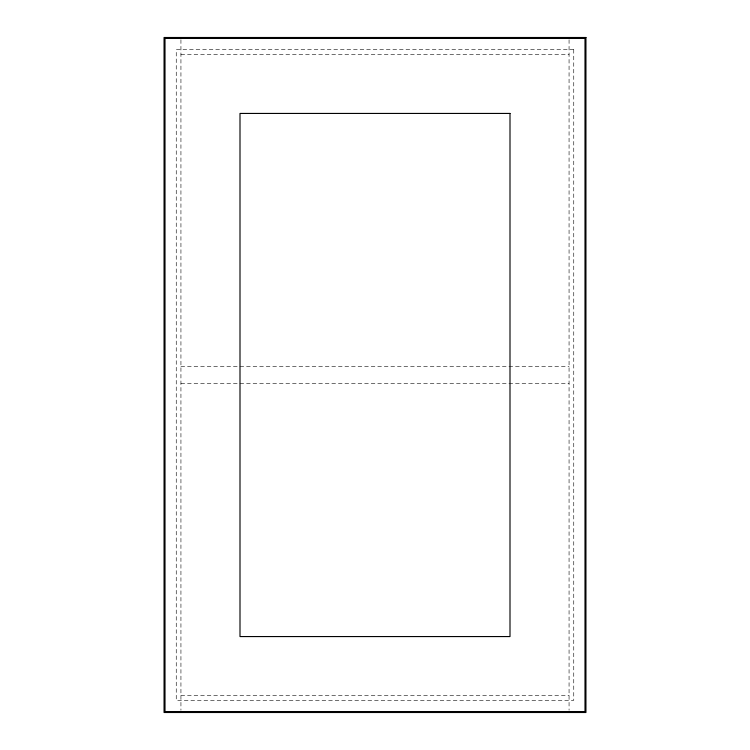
<?xml version="1.0" encoding="UTF-8"?>
<svg xmlns="http://www.w3.org/2000/svg" width="750" height="750" viewBox="0 0 750 750"><rect width="100%" height="100%" fill="white"/><g stroke="black" fill="none" stroke-linecap="round" stroke-linejoin="round"><path stroke-width="0.56" stroke-dasharray="3.75 2.81" d="M180.938 54.375L569.062 54.375M180.938 366.562L569.062 366.562M180.938 383.438L569.062 383.438M180.938 695.625L569.062 695.625M569.062 39.75L569.062 710.25M180.938 39.75L180.938 710.25M573.75 49.688L176.25 49.688L176.25 700.312L573.75 700.312L573.75 49.688"/><path stroke-width="1.12" d="M585.938 37.5L164.062 37.5L164.062 712.5L585.938 712.5L585.938 37.5M585 38.438L165 38.438L165 711.562L585 711.562L585 38.438M510 113.438L240 113.438L240 636.562L510 636.562L510 113.438"/></g></svg>
